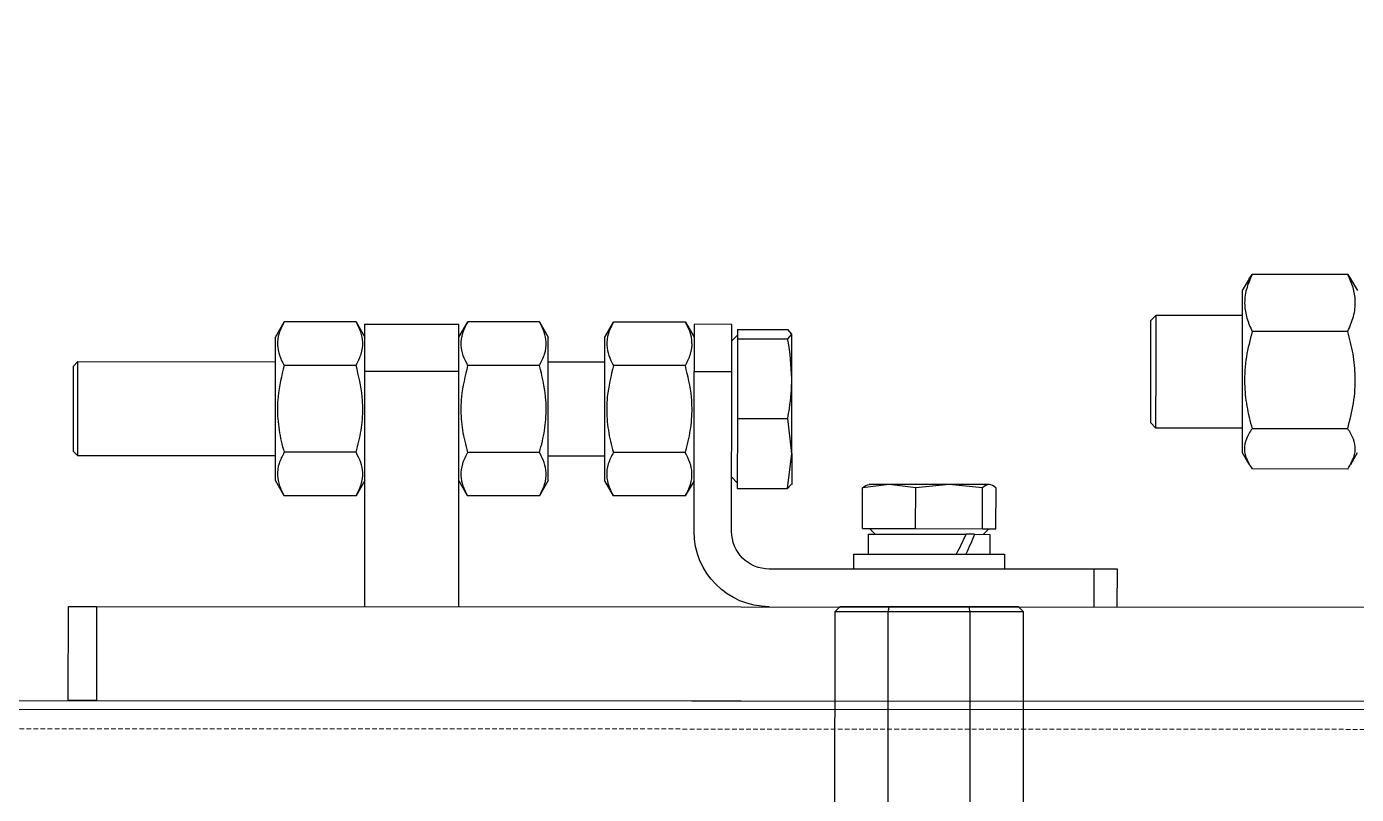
# Model space of a CAD drawing. Header units: millimetres. Extents: x 845401 to 948039, y 511594 to 550263.
# Drawn here: x 902744.6 to 902886, y 537262.7 to 537344.3 of the extents above; entities that cross this region are included whole.
import ezdxf

# ---------------------------------------------------------------- set-up
doc = ezdxf.new("R2010")
doc.units = ezdxf.units.MM
doc.linetypes.add('DASHED', pattern=[0.75, 0.5, -0.25])
for name, color, linetype in [('00', 7, 'Continuous'), ('1轮廓实线层', 7, 'Continuous'), ('4虚线层', 6, 'DASHED')]:
    doc.layers.add(name, color=color, linetype=linetype)
doc.layers.add('A-剖-0.10mm.......SECT-L01', color=255, linetype='Continuous', lineweight=18)
doc.layers.add('物流设备', color=7, linetype='Continuous', lineweight=5)

# ---------------------------------------------------------------- blocks, each defined once
blk = doc.blocks.new('*U100537')
at = {"color": 2}
blk.add_lwpolyline([(0, 630), (7920.6, 630), (7920.6, 830), (0, 830)], close=True, dxfattribs=at)
at = {"color": 1}
blk.add_lwpolyline([(0, -630), (7920.6, -630), (7920.6, 630), (0, 630)], close=True, dxfattribs=at)
for tag, p in [('设备编号', (485.24, 55.29)), ('设备高度', (489.75, -155.56))]:
    blk.add_attdef(tag, p, '', height=100)
at = {"flags": 1}
blk.add_attdef('设备类型', (14421.9, -37.08), '', height=100, dxfattribs=at)
blk = doc.blocks.new('*U100479')
at = {"color": 7, "linetype": 'Continuous', "lineweight": 25}
for p, q in [((-2803.14, 1672.02), (-2803.64, 1671.52)), ((-2803.64, 1671.52), (-2803.64, 1631.12)), ((-2798, 1671.52), (-2803.64, 1671.52)), ((-2803.14, 1672.02), (-2797.88, 1672.02)), ((-2798, 1642.02), (-2798, 1671.52)), ((-2789.28, 1671.52), (-2798, 1671.52)), ((-2797.88, 1672.02), (-2789.4, 1672.02)), ((-2789.4, 1672.02), (-2784.14, 1672.02)), ((-2789.28, 1642.02), (-2789.28, 1671.52)), ((-2783.64, 1671.52), (-2789.28, 1671.52)), ((-2783.64, 1671.52), (-2784.14, 1672.02)), ((-2783.64, 1631.12), (-2783.64, 1671.52)), ((-1886.94, 1662.02), (-2857.14, 1662.02))]:
    blk.add_line(p, q, dxfattribs=at)
for points in [[(-2798, 1671.52), (-2797.96, 1671.68), (-2797.92, 1671.85), (-2797.88, 1672.02)], [(-2789.28, 1671.52), (-2789.32, 1671.68), (-2789.36, 1671.85), (-2789.4, 1672.02)]]:
    blk.add_open_spline(points, degree=3, dxfattribs=at)
at = {"layer": '1轮廓实线层'}
for p, q in [((-2838.41, 1706.9), (-2839.14, 1705.65)), ((-2838.12, 1707.36), (-2838.42, 1706.88)), ((-2838.12, 1707.36), (-2827.96, 1707.36)), ((-2827.65, 1706.88), (-2827.96, 1707.36)), ((-2826.94, 1705.65), (-2827.66, 1706.9)), ((-2826.94, 1700.57), (-2826.94, 1705.65)), ((-2817.74, 1703.02), (-2826.94, 1703.02)), ((-2817.14, 1702.42), (-2817.74, 1703.02)), ((-2817.74, 1697.77), (-2817.74, 1703.02)), ((-2817.14, 1702.42), (-2817.14, 1697.7)), ((-2772.64, 1702.02), (-2768.64, 1702.02)), ((-2772.64, 1697.02), (-2772.64, 1702.02)), ((-2767.71, 1702.26), (-2768.64, 1700.65)), ((-2768.64, 1702.02), (-2768.64, 1697.02)), ((-2767.71, 1702.26), (-2760.07, 1702.26)), ((-2759.14, 1700.65), (-2760.07, 1702.26)), ((-2752.21, 1702.26), (-2753.14, 1700.65)), ((-2752.21, 1702.26), (-2744.57, 1702.26)), ((-2743.64, 1700.65), (-2744.57, 1702.26)), ((-2733.64, 1702.02), (-2743.64, 1702.02)), ((-2743.64, 1697.02), (-2743.64, 1702.02)), ((-2732.71, 1702.26), (-2733.64, 1700.65)), ((-2733.64, 1697.02), (-2733.64, 1702.02)), ((-2732.71, 1702.26), (-2725.07, 1702.26)), ((-2724.14, 1700.65), (-2725.07, 1702.26)), ((-2838.12, 1701.3), (-2827.96, 1701.3)), ((-2826.94, 1688.4), (-2826.94, 1700.57)), ((-2779.04, 1700.97), (-2778.59, 1701.47)), ((-2778.59, 1700.48), (-2779.04, 1700.97)), ((-2779.04, 1696.25), (-2779.04, 1700.97)), ((-2773.24, 1701.47), (-2778.59, 1701.47)), ((-2773.24, 1701.47), (-2773.24, 1700.48)), ((-2772.64, 1700.26), (-2773.24, 1700.86)), ((-2759.14, 1685.4), (-2759.14, 1700.65)), ((-2753.14, 1685.4), (-2753.14, 1700.65)), ((-2724.14, 1685.4), (-2724.14, 1700.65)), ((-2773.24, 1700.48), (-2778.59, 1700.48)), ((-2773.24, 1700.48), (-2773.24, 1692.03)), ((-2817.74, 1691.02), (-2817.74, 1697.77)), ((-2817.14, 1697.7), (-2817.14, 1691.62)), ((-2753.14, 1698.02), (-2759.14, 1698.02)), ((-2703.14, 1698.02), (-2724.14, 1698.02)), ((-2702.64, 1697.52), (-2703.14, 1698.02)), ((-2703.14, 1688.02), (-2703.14, 1698.02)), ((-2772.64, 1680.02), (-2772.64, 1697.02)), ((-2768.64, 1697.02), (-2772.64, 1697.02)), ((-2768.64, 1680.02), (-2768.64, 1697.02)), ((-2767.71, 1697.64), (-2760.07, 1697.64)), ((-2752.21, 1697.64), (-2744.57, 1697.64)), ((-2733.64, 1697.02), (-2743.64, 1697.02)), ((-2743.64, 1672.02), (-2743.64, 1697.02)), ((-2733.64, 1672.02), (-2733.64, 1697.02)), ((-2732.71, 1697.64), (-2725.07, 1697.64)), ((-2702.64, 1697.52), (-2702.64, 1688.52)), ((-2779.04, 1688.3), (-2779.04, 1696.25)), ((-2779.04, 1688.3), (-2778.59, 1692.03)), ((-2773.24, 1692.03), (-2778.59, 1692.03)), ((-2773.24, 1692.03), (-2773.24, 1684.57)), ((-2838.12, 1690.96), (-2827.96, 1690.96)), ((-2826.94, 1691.02), (-2817.74, 1691.02)), ((-2817.74, 1691.02), (-2817.14, 1691.62)), ((-2839.14, 1688.4), (-2838.41, 1687.14)), ((-2827.66, 1687.14), (-2826.94, 1688.4)), ((-2778.59, 1684.57), (-2779.04, 1688.3)), ((-2779.04, 1688.3), (-2779.04, 1685.02)), ((-2767.71, 1688.4), (-2760.07, 1688.4)), ((-2759.14, 1688.02), (-2753.14, 1688.02)), ((-2752.21, 1688.4), (-2744.57, 1688.4)), ((-2732.71, 1688.4), (-2725.07, 1688.4)), ((-2724.14, 1688.02), (-2703.14, 1688.02)), ((-2703.14, 1688.02), (-2702.64, 1688.52)), ((-2838.12, 1686.68), (-2827.96, 1686.68)), ((-2800.02, 1685.02), (-2795.75, 1685.02)), ((-2799.3, 1684.65), (-2795.75, 1685.02)), ((-2795.75, 1685.02), (-2792.2, 1684.65)), ((-2795.75, 1685.02), (-2789.37, 1685.02)), ((-2792.2, 1684.65), (-2789.37, 1685.02)), ((-2789.37, 1685.02), (-2786.54, 1684.65)), ((-2789.37, 1685.02), (-2787.26, 1685.02)), ((-2779.04, 1685.07), (-2778.59, 1684.57)), ((-2773.24, 1685.19), (-2772.64, 1685.79)), ((-2768.64, 1685.4), (-2767.71, 1683.78)), ((-2760.07, 1683.78), (-2759.14, 1685.4)), ((-2753.14, 1685.4), (-2752.21, 1683.78)), ((-2744.57, 1683.78), (-2743.64, 1685.4)), ((-2733.64, 1685.4), (-2732.71, 1683.78)), ((-2725.07, 1683.78), (-2724.14, 1685.4)), ((-2800.74, 1680.32), (-2800.74, 1684.65)), ((-2799.3, 1680.32), (-2799.3, 1684.65)), ((-2792.2, 1680.32), (-2792.2, 1684.65)), ((-2786.54, 1680.32), (-2786.54, 1684.65)), ((-2773.24, 1684.57), (-2778.59, 1684.57)), ((-2767.71, 1683.78), (-2760.07, 1683.78)), ((-2752.21, 1683.78), (-2744.57, 1683.78)), ((-2732.71, 1683.78), (-2725.07, 1683.78)), ((-2799.3, 1680.32), (-2800.74, 1680.32)), ((-2800.08, 1679.72), (-2800.08, 1677.62)), ((-2798.44, 1679.72), (-2800.08, 1679.72)), ((-2799.97, 1680.32), (-2799.37, 1679.72)), ((-2792.2, 1680.32), (-2799.3, 1680.32)), ((-2798.44, 1679.72), (-2798, 1679.72)), ((-2797.98, 1679.72), (-2797.54, 1679.72)), ((-2787.2, 1679.72), (-2797.54, 1679.72)), ((-2786.54, 1680.32), (-2792.2, 1680.32)), ((-2787.9, 1679.72), (-2787.3, 1680.32)), ((-2787.2, 1677.62), (-2787.2, 1679.72)), ((-2801.64, 1677.62), (-2801.64, 1676.02)), ((-2785.64, 1677.62), (-2801.64, 1677.62)), ((-2785.64, 1676.02), (-2785.64, 1677.62)), ((-2813.64, 1672.02), (-2813.64, 1676.02)), ((-2813.64, 1676.02), (-2811.14, 1676.02)), ((-2811.14, 1676.02), (-2811.14, 1672.02)), ((-2811.14, 1676.02), (-2776.64, 1676.02)), ((-2705.14, 1672.02), (-2930.14, 1672.02)), ((-2705.14, 1672.02), (-2705.14, 1662.02)), ((-2702.14, 1672.02), (-2705.14, 1672.02)), ((-2702.14, 1662.02), (-2702.14, 1672.02)), ((-2705.14, 1662.02), (-2930.14, 1662.02)), ((-2705.14, 1662.02), (-2702.14, 1662.02))]:
    blk.add_line(p, q, dxfattribs=at)
for radius in [4, 8]:
    blk.add_arc((-2776.64, 1680.02), radius, 270, 0, dxfattribs=at)
for centre, start_param, end_param in [((-2793.64, 1677.62), 1.237742, 1.427139), ((-2793.64, 1679.72), 1.427139, 1.616536)]:
    blk.add_ellipse(centre, major_axis=(-5.63, 11.04), ratio=0.283825, start_param=start_param, end_param=end_param, dxfattribs=at)
for points, knots in [([(-2838.12, 1701.3), (-2838.35, 1701.83), (-2838.82, 1702.89), (-2838.99, 1704.47), (-2838.74, 1705.97), (-2838.33, 1706.9), (-2838.12, 1707.36)], [0, 0, 0, 0, 0.2646021, 0.5349502, 0.7653437, 1, 1, 1, 1]), ([(-2827.96, 1707.36), (-2827.73, 1706.84), (-2827.26, 1705.77), (-2827.09, 1704.2), (-2827.34, 1702.69), (-2827.75, 1701.77), (-2827.96, 1701.3)], [0, 0, 0, 0, 0.264609, 0.53495, 0.765344, 1, 1, 1, 1]), ([(-2767.71, 1697.64), (-2767.91, 1698.04), (-2768.33, 1698.85), (-2768.48, 1700.05), (-2768.26, 1701.2), (-2767.89, 1701.9), (-2767.71, 1702.26)], [0, 0, 0, 0, 0.264601, 0.534946, 0.765344, 1, 1, 1, 1]), ([(-2760.07, 1702.26), (-2759.86, 1701.86), (-2759.45, 1701.05), (-2759.29, 1699.85), (-2759.52, 1698.7), (-2759.88, 1697.99), (-2760.07, 1697.64)], [0, 0, 0, 0, 0.2646069, 0.5349463, 0.7653443, 1, 1, 1, 1]), ([(-2752.21, 1697.64), (-2752.41, 1698.04), (-2752.83, 1698.85), (-2752.98, 1700.05), (-2752.76, 1701.2), (-2752.39, 1701.9), (-2752.21, 1702.26)], [0, 0, 0, 0, 0.264601, 0.534946, 0.765344, 1, 1, 1, 1]), ([(-2744.57, 1702.26), (-2744.36, 1701.86), (-2743.95, 1701.05), (-2743.79, 1699.85), (-2744.02, 1698.7), (-2744.38, 1697.99), (-2744.57, 1697.64)], [0, 0, 0, 0, 0.264607, 0.534946, 0.765344, 1, 1, 1, 1]), ([(-2732.71, 1697.64), (-2732.91, 1698.04), (-2733.33, 1698.85), (-2733.48, 1700.05), (-2733.26, 1701.2), (-2732.89, 1701.9), (-2732.71, 1702.26)], [0, 0, 0, 0, 0.264601, 0.534946, 0.765344, 1, 1, 1, 1]), ([(-2725.07, 1702.26), (-2724.86, 1701.86), (-2724.45, 1701.05), (-2724.29, 1699.85), (-2724.52, 1698.7), (-2724.88, 1697.99), (-2725.07, 1697.64)], [0, 0, 0, 0, 0.264607, 0.534946, 0.765344, 1, 1, 1, 1]), ([(-2838.12, 1690.96), (-2838.35, 1691.86), (-2838.82, 1693.67), (-2838.99, 1696.36), (-2838.74, 1698.93), (-2838.33, 1700.51), (-2838.12, 1701.3)], [0, 0, 0, 0, 0.264597, 0.534949, 0.765341, 1, 1, 1, 1]), ([(-2827.96, 1701.3), (-2827.73, 1700.4), (-2827.26, 1698.59), (-2827.09, 1695.9), (-2827.34, 1693.33), (-2827.75, 1691.76), (-2827.96, 1690.96)], [0, 0, 0, 0, 0.264608, 0.534948, 0.765351, 1, 1, 1, 1]), ([(-2779.04, 1696.25), (-2778.96, 1697.63), (-2778.87, 1699.05), (-2778.59, 1700.44), (-2778.59, 1700.48)], [0, 0, 0, 0, 0.972984, 1, 1, 1, 1]), ([(-2767.71, 1688.4), (-2767.81, 1688.8), (-2768.13, 1689.94), (-2768.44, 1691.91), (-2768.44, 1694.65), (-2767.98, 1696.53), (-2767.71, 1697.64)], [0, 0, 0, 0, 0.131292, 0.380793, 0.636397, 1, 1, 1, 1]), ([(-2760.07, 1697.64), (-2759.8, 1696.53), (-2759.34, 1694.67), (-2759.33, 1691.93), (-2759.64, 1689.96), (-2759.96, 1688.8), (-2760.07, 1688.4)], [0, 0, 0, 0, 0.363601, 0.612795, 0.868708, 1, 1, 1, 1]), ([(-2752.21, 1688.4), (-2752.31, 1688.8), (-2752.63, 1689.94), (-2752.94, 1691.91), (-2752.94, 1694.65), (-2752.48, 1696.53), (-2752.21, 1697.64)], [0, 0, 0, 0, 0.131292, 0.380793, 0.636397, 1, 1, 1, 1]), ([(-2744.57, 1697.64), (-2744.3, 1696.53), (-2743.84, 1694.67), (-2743.83, 1691.93), (-2744.14, 1689.96), (-2744.46, 1688.8), (-2744.57, 1688.4)], [0, 0, 0, 0, 0.363601, 0.612795, 0.868708, 1, 1, 1, 1]), ([(-2732.71, 1688.4), (-2732.81, 1688.8), (-2733.13, 1689.94), (-2733.44, 1691.91), (-2733.44, 1694.65), (-2732.98, 1696.53), (-2732.71, 1697.64)], [0, 0, 0, 0, 0.131292, 0.380793, 0.636397, 1, 1, 1, 1]), ([(-2725.07, 1697.64), (-2724.8, 1696.53), (-2724.34, 1694.67), (-2724.33, 1691.93), (-2724.64, 1689.96), (-2724.96, 1688.8), (-2725.07, 1688.4)], [0, 0, 0, 0, 0.363601, 0.612795, 0.868708, 1, 1, 1, 1]), ([(-2778.59, 1692.03), (-2778.66, 1692.38), (-2778.92, 1693.78), (-2778.99, 1695.19), (-2779.04, 1696.25)], [0, 0, 0, 0, 0.253069, 1, 1, 1, 1]), ([(-2838.12, 1686.68), (-2838.42, 1687.19), (-2838.94, 1688.06), (-2838.94, 1689.32), (-2838.6, 1690.24), (-2838.24, 1690.78), (-2838.12, 1690.96)], [0, 0, 0, 0, 0.363817, 0.613047, 0.868993, 1, 1, 1, 1]), ([(-2827.96, 1690.96), (-2827.84, 1690.78), (-2827.49, 1690.25), (-2827.13, 1689.33), (-2827.13, 1688.07), (-2827.65, 1687.19), (-2827.96, 1686.68)], [0, 0, 0, 0, 0.131007, 0.38054, 0.636181, 1, 1, 1, 1]), ([(-2767.71, 1683.78), (-2767.91, 1684.18), (-2768.33, 1684.99), (-2768.48, 1686.19), (-2768.26, 1687.34), (-2767.89, 1688.05), (-2767.71, 1688.4)], [0, 0, 0, 0, 0.264601, 0.534946, 0.765344, 1, 1, 1, 1]), ([(-2760.07, 1688.4), (-2759.86, 1688), (-2759.45, 1687.19), (-2759.29, 1685.99), (-2759.52, 1684.84), (-2759.88, 1684.14), (-2760.07, 1683.78)], [0, 0, 0, 0, 0.264607, 0.534946, 0.765344, 1, 1, 1, 1]), ([(-2752.21, 1683.78), (-2752.41, 1684.18), (-2752.83, 1684.99), (-2752.98, 1686.19), (-2752.76, 1687.34), (-2752.39, 1688.05), (-2752.21, 1688.4)], [0, 0, 0, 0, 0.264601, 0.534946, 0.765344, 1, 1, 1, 1]), ([(-2744.57, 1688.4), (-2744.36, 1688), (-2743.95, 1687.19), (-2743.79, 1685.99), (-2744.02, 1684.84), (-2744.38, 1684.14), (-2744.57, 1683.78)], [0, 0, 0, 0, 0.264607, 0.534946, 0.765344, 1, 1, 1, 1]), ([(-2732.71, 1683.78), (-2732.91, 1684.18), (-2733.33, 1684.99), (-2733.48, 1686.19), (-2733.26, 1687.34), (-2732.89, 1688.05), (-2732.71, 1688.4)], [0, 0, 0, 0, 0.264601, 0.534946, 0.765344, 1, 1, 1, 1]), ([(-2725.07, 1688.4), (-2724.86, 1688), (-2724.45, 1687.19), (-2724.29, 1685.99), (-2724.52, 1684.84), (-2724.88, 1684.14), (-2725.07, 1683.78)], [0, 0, 0, 0, 0.264607, 0.534946, 0.765344, 1, 1, 1, 1]), ([(-2800.74, 1684.65), (-2800.73, 1684.66), (-2800.49, 1684.89), (-2800.25, 1684.95), (-2800.02, 1685.02)], [0, 0, 0, 0, 0.0269989, 1, 1, 1, 1]), ([(-2800.02, 1685.02), (-2799.78, 1684.95), (-2799.54, 1684.89), (-2799.3, 1684.66), (-2799.3, 1684.65)], [0, 0, 0, 0, 0.973001, 1, 1, 1, 1]), ([(-2786.54, 1684.65), (-2786.54, 1684.66), (-2786.78, 1684.89), (-2787.02, 1684.95), (-2787.26, 1685.02)], [0, 0, 0, 0, 0.0269989, 1, 1, 1, 1])]:
    blk.add_open_spline(points, degree=3, knots=knots, dxfattribs=at)
at = {"layer": '4虚线层', "linetype": 'DASHED', "lineweight": 18}
blk.add_line((-1886.94, 1659.02), (-2857.14, 1659.02), dxfattribs=at)
blk = doc.blocks.new('C线')
at = {"xscale": -1, "rotation": 359.9712527628268}
blk.add_blockref('*U100479', (981915.9, 474449.8, -3.59), dxfattribs=at)
at = {"layer": '物流设备', "color": 0}
blk.add_blockref('*U100537', (979688.08, 475479.52, 25.38), dxfattribs=at)
blk = doc.blocks.new('BC线平台')
at = {"layer": 'A-剖-0.10mm.......SECT-L01'}
h = blk.add_hatch(dxfattribs=at)
h.set_pattern_fill('CROSS', color=2, scale=50)
h.set_pattern_definition([(0, (691447.87, 341554.85), (317.5, 317.5), [158.75, -476.25]), (90, (691527.24, 341475.47), (-317.5, 317.5), [158.75, -476.25])])
h.paths.add_polyline_path([(772874.46, 370095.42), (786169.72, 370095.42), (786169.72, 367097.04), (772874.46, 367097.04)])

msp = doc.modelspace()

# ---------------------------------------------------------------- block references
at = {"layer": '00'}
for name, p in [('BC线平台', (120688.34, 168041.31, -0.98)), ('C线', (-81869.83, 61162.22))]:
    msp.add_blockref(name, p, dxfattribs=at)

doc.saveas('drawing.dxf')
